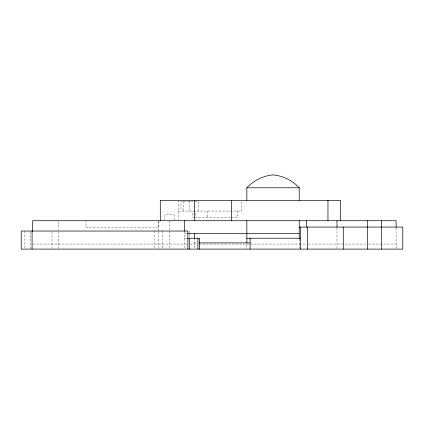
<?xml version="1.0" encoding="UTF-8"?>
<svg xmlns="http://www.w3.org/2000/svg" width="424" height="424" viewBox="0 0 424 424"><rect width="100%" height="100%" fill="white"/><g stroke="black" fill="none" stroke-linecap="round" stroke-linejoin="round"><path stroke-width="0.32" stroke-dasharray="2.12 1.59" d="M178.228 211.078L241.553 211.078L241.553 200.329M194.531 217.284L192.878 217.284L192.878 211.078M230.317 217.284L195.077 217.284L195.077 211.078M230.969 217.284L237.525 217.284L237.525 211.078M184.514 233.439L187.334 233.439M184.514 238.23L187.307 238.23M194.483 242.899L198.156 242.899M32.563 244.065L187.005 244.065M190.122 244.065L196.932 244.065M198.787 244.065L306.669 244.065M307.983 244.065L366.638 244.065M368.604 244.065L396.106 244.065M396.106 227.736L396.106 248.475M336.985 227.736L336.985 248.475M299.217 238.882L299.217 248.475M246.848 244.065L246.848 248.475M207.368 211.078L207.368 217.284M198.305 211.078L198.305 201.188L180.979 201.188L180.979 211.078M194.483 238.23L194.483 248.475M189.295 231.043L189.295 233.656M189.295 234.308L189.295 238.23M189.115 201.188L189.115 211.078M184.514 231.043L184.514 248.475M183.725 201.188L183.725 211.078M178.228 200.329L178.228 220.083M174.412 220.067L174.412 214.825L164.915 214.825L164.915 220.067M169.245 220.724L169.245 229.755M169.245 231.043L169.245 248.475M162.535 231.043L162.535 248.459M158.767 221.37L158.767 231.043M158.767 231.695L158.767 248.475M158.671 220.724L158.671 227.847L85.998 227.847L85.998 220.724M154.108 231.043L154.108 248.459M58.698 221.37L58.698 229.755M58.698 231.695L58.698 248.475M52.004 231.69L52.004 248.459M30.788 231.69L30.788 248.459M24.905 231.043L24.905 248.459"/><path stroke-width="0.64" d="M246.848 200.329L246.848 187.795C253.594 180.46 263.108 175.774 273.035 174.895C282.962 175.774 292.475 180.46 299.217 187.795L299.217 200.329M246.848 187.795L299.217 187.795M299.217 227.079L402.8 227.079L402.8 249.105L21.2 249.105L21.2 231.043L187.864 231.043L187.864 249.105M187.631 233.439L299.217 233.439M187.631 238.23L199.556 238.23L199.556 249.105M246.848 238.23L300.521 238.23M199.423 242.899L250.107 242.899M396.106 227.079L396.106 220.724L32.563 220.724L32.563 231.043M381.674 220.724L381.674 249.105M367.518 227.079L367.518 249.105M367.295 220.724L367.295 227.079M343.281 227.079L343.281 249.105M340.44 220.724L340.44 200.329L160.293 200.329L160.293 220.724M336.985 220.724L336.985 227.079M327.964 200.329L327.964 220.724M307.326 227.079L307.326 249.105M306.669 220.724L306.669 227.079M300.521 227.079L300.521 249.105M299.217 220.724L299.217 238.23M250.107 238.23L250.107 249.105M246.848 220.724L246.848 242.899M231.52 200.329L231.52 220.724M197.934 238.23L197.934 249.105M194.483 200.329L194.483 220.724M194.483 233.439L194.483 238.23M189.295 238.23L189.295 249.105M184.514 220.724L184.514 231.043M32.081 231.043L32.081 249.105"/></g></svg>
